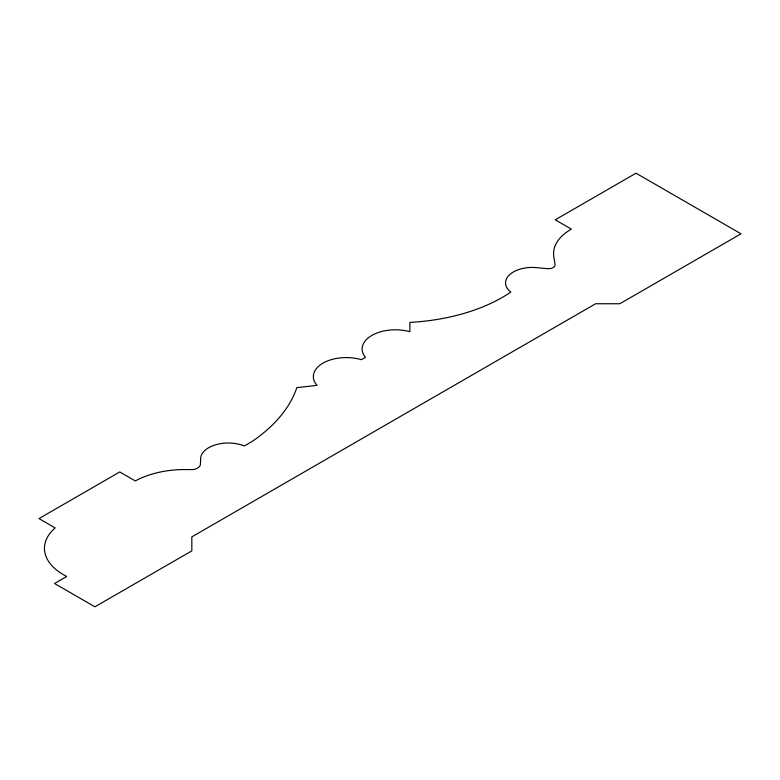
<?xml version="1.0" encoding="UTF-8"?>
<svg xmlns="http://www.w3.org/2000/svg" width="780" height="780" viewBox="0 0 780 780"><rect width="100%" height="100%" fill="white"/><g stroke="black" fill="none" stroke-linecap="round" stroke-linejoin="round"><path stroke-width="1.17" d="M200.636 460.063L200.323 465.114A10.598 6.123 0 0 1 193.411 469.589L181.214 469.57A72.832 42.052 0 0 0 135.301 480.919L119.759 471.949L39 518.583L55.156 527.904A64.058 36.982 0 0 0 62.644 574.187L66.651 576.508L54.541 583.499L94.916 606.811L191.831 550.865L191.831 536.874L595.627 303.742L619.856 303.742L741 233.805L636.012 173.189L555.253 219.814L571.399 229.135A59.387 34.291 0 0 0 553.819 256.844L555.077 264.596A6.552 3.783 0 0 1 547.492 268.681L536.62 267.647A26.725 15.434 0 0 0 509.447 274.843A26.725 15.434 0 0 0 510.832 292.081A150.667 86.989 0 0 1 409.88 322.394L409.88 331.715A33.238 19.188 0 0 0 371.865 335.41A33.238 19.188 0 0 0 365.469 357.357L361.423 359.697A32.965 19.032 0 0 0 322.978 363.139A32.965 19.032 0 0 0 317.011 385.34L296.819 387.67A204.301 117.956 0 0 1 252.398 441.285L244.325 445.955A27.729 16.01 0 0 0 214.773 445.048A27.729 16.01 0 0 0 200.636 460.063"/></g></svg>
